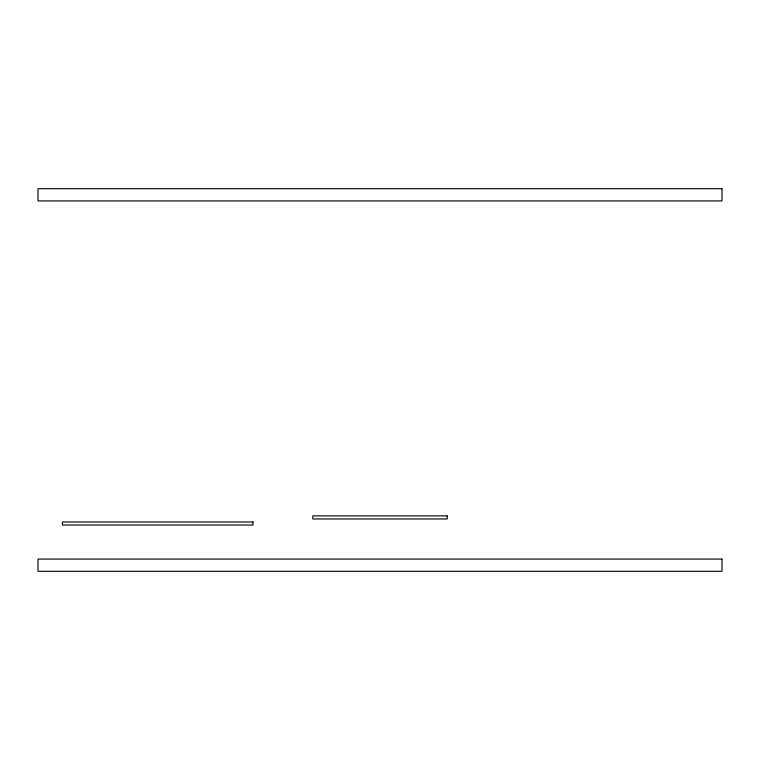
<?xml version="1.0" encoding="UTF-8"?>
<svg xmlns="http://www.w3.org/2000/svg" width="760" height="760" viewBox="0 0 760 760"><rect width="100%" height="100%" fill="white"/><g stroke="black" fill="none" stroke-linecap="round" stroke-linejoin="round"><path stroke-width="1.14" d="M722 188.708L38 188.708L38 200.925L722 200.925L722 188.708M447.174 515.888L312.825 515.888L312.825 518.957L447.174 518.957L447.174 515.888M252.976 521.968L62.424 521.968L62.424 525.036L252.976 525.036L252.976 521.968M722 559.075L38 559.075L38 571.292L722 571.292L722 559.075"/></g></svg>
